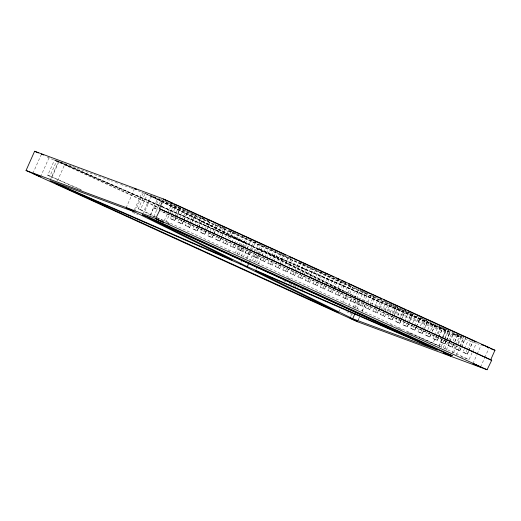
<?xml version="1.0" encoding="UTF-8"?>
<svg xmlns="http://www.w3.org/2000/svg" width="521" height="521" viewBox="0 0 521 521"><rect width="100%" height="100%" fill="white"/><g stroke="black" fill="none" stroke-linecap="round" stroke-linejoin="round"><path stroke-width="0.39" stroke-dasharray="2.6 1.95" d="M150.576 215.251L153.597 207.755L158.351 209.833M453.589 352.658L456.311 345.911L160.996 211.129M32.908 173.35L41.139 154.854M40.553 176.775L49.117 157.544M78.847 188.934L47.717 175.264L54.568 159.875L56.034 160.422M47.717 175.264L49.918 176.085L56.769 160.696L112.308 181.262M50.316 179.849L58.547 161.354L161.132 206.114M52.009 177.225L58.86 161.836L161.002 206.407M57.466 180.787L64.715 164.512L160.846 206.459M126.095 207.859L134.333 189.364M134.405 209.807L142.311 192.054M134.789 211.988L143.353 192.757L144.538 193.193M154.958 217.042L138.28 208.804L145.131 193.415L161.178 200.552M138.28 208.804L140.488 209.618L147.339 194.229M142.617 214.027L150.849 195.531L158.195 198.254M156.417 217.329L144.779 211.578L151.631 196.189L252.021 245.775L250.718 248.706M150.237 215.14L157.485 198.866L255.837 247.442L439.9 327.755L432.651 344.029M154.652 208.146L158.931 198.527L161.894 199.875M153.682 216.749L161.393 199.439M160.833 207.794L163.802 201.139M164.2 220.839L167.495 213.441M167.827 212.705L171.448 204.564M156.658 217.85L166.336 221.432L169.546 214.222M169.866 213.499L173.721 204.844M176.02 217.674L174.659 220.578L170.308 218.599L171.572 215.759M171.891 215.056L175.994 205.841M170.308 218.599L173.018 219.712L174.281 216.879M174.594 216.169L178.696 206.954M174.659 220.578L175.922 217.745M176.235 217.036L180.338 207.827M176.339 216.964L180.442 207.749M183.522 221.093L182.161 224.004L177.817 222.024L179.074 219.185M179.393 218.475L183.177 209.976M177.817 222.024L180.52 223.138L181.783 220.298M182.103 219.595L185.886 211.09M182.161 224.004L187.521 211.956M183.841 220.39L187.625 211.884M195.447 214.6L189.664 227.43L185.32 225.443L186.896 221.9M187.208 221.197L190.999 212.692M185.32 225.443L188.022 226.563L189.286 223.724M189.605 223.021L193.389 214.515M189.664 227.43L191.24 223.887M191.559 223.177L195.342 214.672M198.527 227.944L197.166 230.855L192.822 228.869L194.079 226.036M195.342 223.203L198.501 216.117M192.822 228.869L195.525 229.982L196.788 227.149M197.107 226.44L201.204 217.231M197.166 230.855L198.429 228.022M198.742 227.312L202.845 218.097M198.846 227.234L202.949 218.025M206.029 231.37L204.668 234.281L200.325 232.294L201.581 229.461M201.901 228.752L205.684 220.246M200.325 232.294L203.027 233.408L204.291 230.575M204.61 229.865L208.713 220.657M204.668 234.281L205.932 231.448M207.195 228.608L210.035 222.233M206.349 230.66L210.132 222.161M213.532 234.795L212.171 237.706L207.827 235.72L213.187 223.672M207.827 235.72L210.536 236.834L211.793 234.001M213.056 231.168L215.896 224.785M212.171 237.706L217.537 225.658M213.851 234.085L217.635 225.58M221.041 238.221L219.673 241.132L215.329 239.146L216.593 236.313M217.85 233.473L221.008 226.388M215.329 239.146L218.038 240.259L223.398 228.211M219.673 241.132L220.937 238.292M222.2 235.459L225.352 228.374M221.353 237.511L225.456 228.296M222.832 242.571L227.28 244.479L222.832 242.571L224.095 239.738M225.352 236.899L228.191 230.523M225.541 243.685L226.798 240.852M228.061 238.019L231.22 230.927M227.176 244.551L228.543 241.646M229.702 238.885L232.959 231.721M230.334 245.997L234.782 247.905L230.334 245.997L231.598 243.157M231.91 242.454L236.013 233.239M233.043 247.11L234.3 244.277M234.619 243.567L238.722 234.352M234.678 247.976L236.046 245.072M236.254 244.434L240.148 235.857M235.127 253.278L238.39 245.951M238.716 245.222L240.669 240.826L162.962 202.441M237.837 249.422L242.285 251.33L237.837 249.422L239.1 246.583M239.413 245.873L243.203 237.374M237.166 254.287L240.428 246.961M240.754 246.225L242.714 241.829L161.64 206.453M240.546 250.536L241.809 247.696M242.122 246.993L246.225 237.778M238.944 254.945L242.206 247.618M242.532 246.882L244.486 242.486L163.262 202.369M242.18 251.402L243.548 248.491M243.763 247.859L247.651 239.282M241.19 256.273L245.104 247.482M245.43 246.752L246.739 243.821L242.714 241.829M241.067 262.135L241.64 260.852M243.229 257.283L248.778 244.824L161.588 206.778M245.339 252.841L249.787 254.756L245.339 252.841L246.915 249.299M247.234 248.595L251.018 240.09M248.048 253.961L249.312 251.122M249.624 250.419L253.408 241.913M246.479 258.234L249.409 251.636M247.045 258.95L250.308 251.617M250.634 250.888L252.594 246.492L260.129 249.78L352.958 295.628M249.683 254.828L251.363 251.213M251.578 250.575L255.466 241.998M249.312 262.096L253.558 252.568M253.883 251.838L255.837 247.442M252.841 256.267L257.289 258.175L252.841 256.267L254.105 253.434M255.368 250.601L258.208 244.225M252.333 260.904L255.27 254.307M256.573 251.376L257.875 248.445L445.755 330.431L438.903 345.814L406.842 331.825M255.55 257.381L256.814 254.548M257.127 253.838L261.229 244.629M254.58 262.232L257.843 254.906M258.169 254.176L260.129 249.78M257.185 258.253L258.553 255.342M258.768 254.71L262.656 246.133M256.358 262.89L259.295 256.299M260.598 253.369L261.9 250.438L257.875 248.445M255.948 269.396L257.094 266.83M258.396 263.9L261.659 256.573M261.985 255.837L263.945 251.441L446.067 330.913L442.772 338.311M260.344 259.692L264.792 261.601L260.344 259.692L261.607 256.86M261.92 256.15L265.71 247.644M263.053 260.806L264.316 257.973M264.629 257.263L268.419 248.764M264.688 261.679L266.055 258.768M266.27 258.136L270.158 249.559M267.846 263.118L272.294 265.026L267.846 263.118L273.212 251.07M270.555 264.232L271.819 261.399M272.131 260.689L276.234 251.48M272.196 265.104L273.558 262.193M273.772 261.562L277.875 252.346M275.349 266.544L279.797 268.452L275.349 266.544L276.612 263.711M277.875 260.871L281.027 253.786M278.058 267.657L279.321 264.824M279.634 264.114L283.424 255.609M279.699 268.53L281.06 265.619M281.275 264.981L285.475 255.694M282.851 269.969L287.299 271.877L282.851 269.969L284.114 267.136M285.378 264.297L288.53 257.211M285.56 271.083L286.824 268.25M288.087 265.417L291.239 258.325M287.201 271.949L288.562 269.044M289.722 266.283L292.665 259.829M290.353 273.395L294.801 275.303L290.353 273.395L291.617 270.555M291.936 269.852L295.72 261.347M293.062 274.508L294.326 271.675M294.639 270.966L298.429 262.46M294.704 275.375L296.065 272.47M296.28 271.832L300.383 262.623M297.856 276.82L302.304 278.728L297.856 276.82L299.119 273.981M299.438 273.278L303.541 264.062M300.565 277.934L301.828 275.095M302.141 274.391L305.931 265.886M302.206 278.8L303.567 275.889M303.782 275.257L307.885 266.049M305.358 280.239L309.806 282.154L305.358 280.239L306.622 277.406M307.885 274.574L311.044 267.488M308.067 281.36L309.331 278.52M309.643 277.817L313.434 269.311M309.708 282.226L311.389 278.611M311.597 277.973L315.492 269.396M312.867 283.665L317.309 285.573L312.867 283.665L314.124 280.832M314.443 280.122L318.546 270.913M315.57 284.779L316.833 281.946M317.152 281.236L321.249 272.027M317.211 285.651L318.572 282.74M318.787 282.108L322.994 272.822M320.369 287.091L324.817 288.999L320.369 287.091L321.626 284.258M321.945 283.548L325.729 275.042M323.072 288.204L324.336 285.371M324.655 284.661L328.751 275.453M324.713 289.077L326.074 286.166M326.289 285.534L330.177 276.957M327.872 290.516L332.32 292.424L327.872 290.516L333.551 277.758M330.575 291.63L331.838 288.797M332.157 288.087L335.941 279.582M332.216 292.502L333.577 289.591M333.792 288.96L337.895 279.744M335.374 293.942L339.822 295.85L335.374 293.942L336.631 291.109M337.895 288.269L341.053 281.184M338.077 295.055L339.34 292.222M339.659 291.513L343.762 282.304M339.718 295.928L341.079 293.017M341.294 292.379L345.501 283.092M342.877 297.367L347.325 299.275L342.877 297.367L344.14 294.534M344.453 293.824L348.556 284.609M339.223 311.161L339.881 309.676M342.851 303.02L346.472 294.879M345.586 298.481L346.843 295.648M348.106 292.815L351.265 285.723M347.22 299.347L348.588 296.442M349.747 293.681L352.684 287.227M350.379 300.793L354.827 302.701L350.379 300.793L351.642 297.953M351.955 297.25L355.739 288.745M348.744 305.599L352.333 297.543M353.088 301.906L354.345 299.074M354.664 298.364L358.448 289.858M354.723 302.773L360.187 290.653M353.036 307.559L356.299 300.233M350.607 316.566L351.922 313.603M354.56 307.69L357.523 301.027M355.244 308.38L358.507 301.047M357.881 304.218L362.329 306.127L357.881 304.218L359.145 301.379M359.457 300.676L363.56 291.46M356.976 309.129L360.272 301.731M360.591 305.332L361.848 302.499M362.167 301.789L365.95 293.284M362.225 306.198L363.593 303.287M363.905 302.584L368.008 293.369M358.409 319.51L359.399 317.289M362.036 311.369L365.325 303.971M357.595 321.47L359.575 317.035M362.206 311.115L365.501 303.717M365.384 307.637L369.832 309.552L365.384 307.637L366.647 304.805M367.911 301.972L371.063 294.886M368.093 308.758L369.35 305.918M369.669 305.215L373.772 296M369.728 309.624L371.304 306.081M371.623 305.371L375.511 296.794M372.886 311.063L377.334 312.971L372.886 311.063L374.15 308.23M374.462 307.52L378.253 299.021M375.595 312.177L376.859 309.344M377.171 308.634L381.274 299.425M377.23 313.049L378.598 310.138M378.813 309.507L382.701 300.93M380.389 314.489L384.837 316.397L380.389 314.489L385.755 302.44M383.098 315.602L384.361 312.769M384.674 312.059L388.458 303.561M384.732 316.475L390.203 304.355M393.602 316.989L392.235 319.901L387.891 317.914L393.57 305.156M387.891 317.914L390.6 319.028L391.864 316.195M392.176 315.485L395.967 306.98M392.235 319.901L393.498 317.061M394.762 314.228L397.92 307.143M393.915 316.28L398.018 307.071M401.105 320.415L399.737 323.326L395.393 321.34L396.657 318.507M397.92 315.667L401.072 308.582M395.393 321.34L398.103 322.453L399.366 319.62M399.679 318.911L403.782 309.702M399.737 323.326L401.001 320.487M401.32 319.777L405.423 310.568M401.417 319.705L405.52 310.49M408.607 323.841L407.246 326.745L402.896 324.765L404.159 321.932M404.472 321.223L408.575 312.007M402.896 324.765L405.605 325.879L406.868 323.046M407.181 322.336L411.284 313.121M407.246 326.745L408.503 323.912M409.767 321.079L412.925 313.994M408.92 323.131L413.023 313.916M416.11 327.266L414.749 330.171L410.398 328.191L415.765 316.143M410.398 328.191L413.107 329.305L414.371 326.472M414.683 325.762L418.474 317.256M414.749 330.171L416.005 327.338M416.325 326.628L420.108 318.129M416.422 326.556L420.213 318.051M423.612 330.685L422.251 333.596L417.901 331.616L419.164 328.777M420.427 325.944L423.58 318.859M417.901 331.616L420.61 332.73L421.873 329.897M422.186 329.187L425.976 320.682M422.251 333.596L423.508 330.763M424.771 327.93L427.93 320.845M423.931 329.982L428.028 320.767M431.114 334.111L429.753 337.022L425.403 335.036L426.666 332.203M427.93 329.37L431.082 322.284M425.403 335.036L428.112 336.156L429.376 333.316M430.639 330.483L433.791 323.398M429.753 337.022L431.01 334.189M432.274 331.356L435.113 324.974M432.378 331.278L435.217 324.902M438.617 337.536L437.256 340.447L432.905 338.461L434.169 335.628M434.488 334.918L438.272 326.42M432.905 338.461L435.615 339.575L436.878 336.742M438.141 333.909L441.294 326.823M437.256 340.447L438.519 337.615M438.832 336.905L442.935 327.689M438.936 336.827L443.032 327.618M446.119 340.962L444.758 343.873L440.408 341.887L445.774 329.839M439.151 346.452L442.446 339.054M420.909 338.194L440.994 346.96L447.845 331.571L261.9 250.438M440.408 341.887L443.117 343L444.38 340.167M444.7 339.458L448.796 330.249M444.758 343.873L446.022 341.04M446.334 340.33L450.118 331.825M446.438 340.252L450.222 331.753M446.132 341.183L443.195 347.774L440.994 346.96M446.458 340.447L450.046 332.385L161.92 200.885M444.784 348.855L448.08 341.457M448.412 340.714L451.7 333.323L459.353 336.748L452.104 353.023M453.622 344.388L452.261 347.299L447.917 345.312L449.493 341.769M449.805 341.06L453.596 332.554M446.315 349.962L449.61 342.564M449.942 341.828L453.563 333.687L461.645 336.683L457.36 346.302L456.311 345.911M447.917 345.312L450.619 346.426L455.986 334.378M452.261 347.299L453.524 344.459M454.781 341.626L457.939 334.541M454.885 341.555L458.044 334.469M461.124 347.813L459.763 350.724L455.419 348.738L456.676 345.905M457.939 343.065L461.098 335.98M455.419 348.738L458.122 349.852L459.385 347.019M459.704 346.309L463.801 337.1M456.396 354.905L459.932 346.973M460.251 346.25L463.781 338.311M459.763 350.724L461.026 347.885M461.339 347.175L465.442 337.966M461.443 347.103L465.546 337.888M468.626 351.239L467.265 354.143L462.922 352.163L464.178 349.33M464.498 348.621L468.281 340.115M462.922 352.163L465.624 353.277L466.888 350.444M467.207 349.734L471.31 340.519M467.265 354.143L468.529 351.31M468.841 350.6L472.944 341.392M468.946 350.529L472.729 342.023M460.864 356.559L469.05 359.588L472.26 352.378M472.58 351.655L476.435 343M472.938 363.586L476.891 354.71M477.216 353.974L481.17 345.091M480.583 367.018L484.537 358.142M484.869 357.399L488.822 348.523M459.353 336.748L451.72 333.355M115.336 182.383L117.609 183.223M120.638 184.343L130.484 187.99M131.24 188.27L135.024 189.67M138.052 190.797L142.598 192.477M362.017 299.79L450.046 332.385M375.146 305.886L478.923 344.316M352.632 314.241L346.849 311.792M161.875 206.44L240.669 240.826M244.486 242.486L252.021 245.775M57.512 161.022L160.898 206.134M161.744 206.733L246.739 243.821M49.918 176.085L80.416 189.39M390.444 324.668L392.678 325.645M396.409 327.273L398.643 328.25M399.392 328.575L403.117 330.203M79.596 189.26L81.83 190.237M132.529 212.36L137.746 214.639M407.526 332.352L409.753 333.329M410.496 333.655L414.215 335.277M414.963 335.602L420.167 337.875M166.57 201.803L171.754 204.167M172.497 204.506L174.711 205.515M175.453 205.854L177.674 206.87M178.416 207.208L180.637 208.218M183.594 209.572L187.293 211.259M188.035 211.598L194.698 214.639M202.096 218.012L208.758 221.054M218.384 225.443L225.046 228.485M229.481 230.516L231.702 231.526M232.444 231.865L237.628 234.229M242.063 236.254L246.505 238.279M249.468 239.634L253.167 241.321M253.909 241.659L256.13 242.675M259.829 244.362L267.227 247.742M270.933 249.429L276.11 251.793M280.552 253.818L291.656 258.885M299.796 262.604L306.459 265.645M309.415 266.993L313.121 268.686M313.857 269.018L316.078 270.034M319.777 271.721L324.218 273.753M324.961 274.092L339.021 280.506M339.764 280.845L350.125 285.573M360.486 290.301L367.149 293.343M372.326 295.707L374.547 296.723M380.467 299.425L381.952 300.096M384.908 301.451L388.614 303.137M389.35 303.476L394.534 305.84M395.27 306.179L397.49 307.195M400.454 308.543L404.153 310.229M404.895 310.568L413.036 314.287M420.434 317.667L428.581 321.379M438.942 326.107L445.598 329.148M446.341 329.487L448.561 330.496M456.702 334.215L464.107 337.595M164.851 201.23L172.992 204.942M173.734 205.281L210.002 221.835M213.701 223.522L225.541 228.927M229.247 230.614L291.415 258.989M294.378 260.344L306.96 266.081M307.696 266.42L351.362 286.348M354.326 287.703L367.65 293.785M370.607 295.133L428.34 321.483M429.076 321.822L443.879 328.575M444.621 328.914L449.063 330.939M452.026 332.294L461.645 336.683M150.849 195.531L161.21 200.259M161.953 200.598L453.563 333.687M55.285 160.208L158.605 207.365M47.19 156.997L158.137 207.632M159.094 210.171L457.36 346.302M153.597 207.755L158.039 209.781M173.018 219.712L174.756 220.507M180.52 223.138L182.259 223.932M188.022 226.563L189.768 227.358M195.525 229.982L197.27 230.777M203.027 233.408L204.773 234.203M210.536 236.834L212.275 237.628M218.038 240.259L219.777 241.054M390.6 319.028L392.339 319.822M398.103 322.453L399.841 323.248M405.605 325.879L407.344 326.674M413.107 329.305L414.846 330.099M420.61 332.73L422.349 333.525M428.112 336.156L429.851 336.95M435.615 339.575L437.353 340.369M443.117 343L444.856 343.795M450.619 346.426L452.358 347.22M458.122 349.852L459.867 350.646M465.624 353.277L467.37 354.072M140.488 209.618L144.779 211.578M166.336 221.432L469.05 359.588M167.749 223.164L169.97 224.18M227.697 250.529L229.917 251.539M287.651 277.888L289.865 278.904M263.945 251.441L361.261 299.51M353.681 295.987L358.031 298.136M145.131 193.415L162.539 202.011M252.594 246.492L347.168 293.199M143.353 192.757L162.239 202.083M248.778 244.824L342.759 291.246M157.147 217.687L163.692 220.924M166.603 222.356L170.243 224.154M301.138 288.81L304.043 290.243M283.567 280.565L285.755 281.64M289.389 283.437L298.123 287.748"/><path stroke-width="0.78" d="M159.296 208.628L491.72 360.258L487.089 369.741L357.419 321.731L26.05 170.491L34.614 151.259L163.581 199.015L494.95 350.249L490.671 359.868L159.296 208.628L163.581 199.015M247.273 266.674L148.921 218.097L431.336 346.993L247.273 266.674L248.699 263.47M352.697 318.741L437.503 350.151L255.381 270.679L352.697 318.741L355.003 313.564M26.05 170.491L155.714 218.507L160.351 209.019M180.65 207.117L179.016 206.244M203.157 217.394L199.491 215.687M218.169 224.238L210.666 220.813M233.174 231.09L221.321 225.684M255.681 241.366L252.014 239.66M270.686 248.211L263.183 244.792M285.69 255.062L277.133 251.031M293.297 258.416L295.72 259.64M308.198 265.339L304.531 263.633M323.202 272.19L311.356 266.778M330.809 275.537L333.863 277.055M345.716 282.46L342.043 280.754M360.721 289.311L353.218 285.886M375.726 296.162L374.085 295.29M383.326 299.51L385.755 300.741M413.238 313.284L409.571 311.578M465.754 337.256L462.088 335.55M134.659 188.622L136.085 189.182M170.321 202.741L172.555 203.568M490.372 348.556L494.95 350.249M490.671 359.868L491.72 360.258M42.194 154.385L41.472 154.112L42.286 154.561M178.338 205.971L174.04 204.121M184.486 208.836L190.679 211.695M191.311 211.982L198.814 215.407M206.316 218.833L210.764 220.741M237.003 232.809L239.035 233.642M243.835 235.954L248.276 237.863M258.839 242.806L263.287 244.714M276.553 250.77L271.317 248.504M289.526 256.781L292.717 258.149M296.351 259.927L298.383 260.767M329.07 274.743L323.834 272.476M348.868 283.899L353.316 285.814M363.873 290.751L371.375 294.176M372.053 294.456L373.407 295.01M381.587 298.715L376.357 296.449M386.387 301.027L388.412 301.861M394.566 304.726L400.76 307.585M401.391 307.878L405.839 309.787M424.576 318.429L425.931 318.989M431.401 321.574L435.269 323.222M438.903 325L440.935 325.833M447.083 328.705L453.277 331.558M453.908 331.851L461.411 335.277M468.913 338.696L472.781 340.343M170.68 202.526L172.106 203.086L167.71 201.002M482.928 344.915L481.502 344.355L481.801 344.544M166.746 200.585L164.46 199.66L166.876 200.852M42.891 154.672L43.751 155.037M486.861 346.856L489.147 347.781L483.788 345.28M239.614 233.909L243.203 235.668M299.061 261.041L300.799 261.835M336.573 278.168L338.311 278.963M389.089 302.141L390.835 302.935M426.608 319.262L430.769 321.288M441.613 326.113L443.351 326.908M181.282 207.404L183.809 208.556M203.789 217.68L205.684 218.546M218.8 224.531L220.689 225.391M233.805 231.376L236.326 232.529M248.178 237.941L251.337 239.38M256.312 241.653L258.208 242.519M300.695 261.913L303.854 263.352M308.829 265.625L310.724 266.491M338.214 279.035L339.471 279.614M361.353 289.598L363.241 290.464M390.73 303.007L393.889 304.453M406.999 310.438L408.894 311.298M413.869 313.57L423.899 318.149M435.745 323.561L438.272 324.713M443.879 327.273L446.406 328.425M466.386 337.543L468.281 338.409M473.263 340.682L476.057 341.958M34.614 151.259L38.313 152.946M155.714 218.507L487.089 369.741M482.316 344.798L483.039 345.143M135.473 189.071L136.202 189.41M33.149 173.428L40.553 176.775L33.149 173.428M126.336 207.938L133.747 211.285L126.336 207.938M156.137 218.97L163.542 222.317L156.137 218.97M350.19 318.123L357.595 321.47L350.19 318.123M443.378 352.632L450.789 355.98L443.378 352.632M473.179 363.671L480.583 367.018L473.179 363.671M134.789 211.988L49.983 180.585L232.105 260.057L134.789 211.988M149.664 217.498L142.285 214.769L444.999 352.925L452.378 355.654L149.664 217.498M240.214 264.062L56.151 183.744L338.565 312.639L240.214 264.062"/></g></svg>
